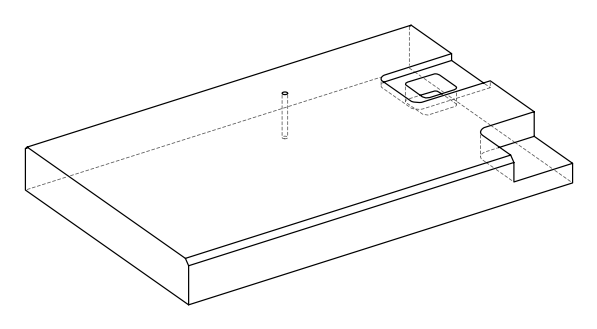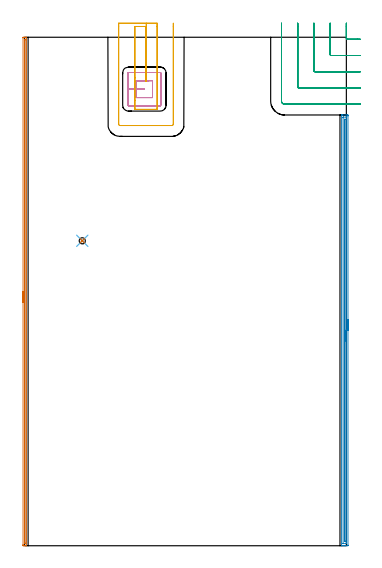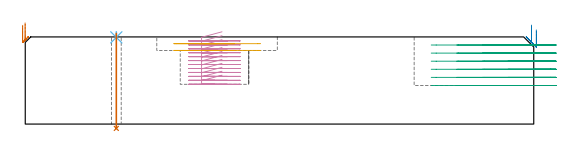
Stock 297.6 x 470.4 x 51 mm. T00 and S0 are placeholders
(PLAN: 7 operations, 5 tool changes, 32.3 min)
(1 AREA_MILL | FG_CHAMFER_SURFACE | UGT0205_001 | 7.67 min | 2408 mm3)
(2 AREA_MILL_1 | FG_CHAMFER_SURFACE_1 | UGT0205_001 | 9.71 min | 7000 mm3)
(3 MILL_CORNER_NOTCH_RECTANGULAR | CORNER_NOTCH_RECTANGULAR | UGT0201_136 | Follow Part, ap 5, ae 75% | 5.95 min | 141885 mm3)
(4 MILL_RECTANGULAR_POCKET | POCKET_RECTANGULAR_STRAIGHT | NXT0201_013 | Follow Part, ap 2.5, ae 75% | 6.18 min | 44560 mm3)
(5 MILL_SLOT | SLOT_PARTIAL_RECTANGULAR | UGT0201_136 | Follow Part, ap 5, ae 75% | 2.51 min | 37925 mm3)
(6 SPOT_DRILL | STEP1HOLE | NXT0321_9005460120000 | 0.03 min | 1 mm3)
(7 DRILL_THROUGH_HOLE_INTO_CENTER | STEP1HOLE | NXT0301_028 | 0.22 min | 1275 mm3)
(TOOL UGT0205_001 | Chamfer Mill 20 x 3 x 45 deg. | D20 FL50 Z2)
(TOOL UGT0201_136 | Carbide End Mill 20.0 | D20 FL30 Z4)
(TOOL NXT0201_013 | ENDMILL 10mm | D10 FL30 Z4)
(TOOL NXT0321_9005460120000 | NC Spot Drill, 142deg, 12mm, Carbide, Uncoated | D12 PA142 FL30 Z2)
(TOOL NXT0301_028 | Carbide Drill 5.7mm [860.1-0570-046A1-MM 2214] | D5.7 PA140 FL70 Z2)
(OP 1 AREA_MILL)
G17 G21 G94 G90
T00 M6
G54
G17 G0 G90 X-1.5 Y225.2 S1061 M3
G43 Z61. H0
Z57.8
G94 G1 Y225.238 Z56.928 F250.
Y225.352 Z56.064
Y225.541 Z55.212
Y225.803 Z54.38
Y226.137 Z53.574
Y226.54 Z52.8
Y227.008 Z52.064
Y227.54 Z51.372
Y228.129 Z50.729
Y228.772 Z50.14
Y229.464 Z49.609
Y230.2 Z49.14
Y230.974 Z48.737
Y231.78 Z48.403
Y232.612 Z48.141
Y233.464 Z47.952
Y234.328 Z47.838
Y235.2 Z47.8
Y469.778
X-1.498 Y470.078
X-1.493 Y470.39 Z47.802
X-1.205 Y470.4 Z48.089
X-0.676 Z48.62
X-0.335 Z48.961
X0.194 Z49.49
X0.535 Z49.83
X1.217 Z50.517
X1.469 Z50.769
X1.586 Y470.398 Z50.878
X1.697 Y470.39 Z50.988
X1.7 Y470.225 Z51.
Y0.175
X1.697 Y0.01 Z50.988
X1.586 Y0.002 Z50.878
X1.469 Y0. Z50.769
X1.217 Z50.517
X0.535 Z49.83
X-0.676 Z48.621
X-1.075 Z48.22
X-1.205 Y0.002 Z48.089
X-1.493 Y0.01 Z47.802
X-1.498 Y0.322 Z47.8
X-1.5 Y0.622
Y0.924
Y235.2
X-0.086 Z49.214
X-0.085 Y467.734 Z49.215
X-0.083 Y467.991 Z49.217
X-0.079 Y468.37 Z49.221
X-0.074 Y468.391 Z49.226
X-0.058 Y468.393 Z49.242
X-0.008 Y468.397 Z49.292
X0.138 Y468.398 Z49.438
X0.255 Y468.392 Z49.555
X0.278 Y468.39 Z49.578
X0.28 Y468.349 Z49.58
X0.284 Y468.249 Z49.584
X0.285 Y467.991 Z49.585
X0.286 Y467.735 Z49.586
X0.285 Y2.666 Z49.585
X0.284 Y2.409 Z49.584
X0.283 Y2.257 Z49.583
X0.279 Y2.024 Z49.579
X0.057 Y2.007 Z49.357
X-0.055 Y2.008 Z49.245
X-0.078 Y2.01 Z49.222
X-0.08 Y2.051 Z49.22
X-0.084 Y2.151 Z49.216
X-0.085 Y2.409 Z49.215
X-0.086 Y2.791 Z49.214
Y235.2
Y236.072 Z49.252
Y236.936 Z49.366
Y237.788 Z49.555
Y238.62 Z49.817
Y239.426 Z50.151
Y240.2 Z50.554
Y240.936 Z51.023
Y241.628 Z51.554
Y242.271 Z52.143
Y242.86 Z52.786
Y243.392 Z53.479
Y243.86 Z54.214
Y244.263 Z54.988
Y244.597 Z55.794
Y244.859 Z56.626
Y245.048 Z57.478
Y245.162 Z58.343
Y245.2 Z59.214
G0 Z61.
M5
M2
(OP 2 AREA_MILL_1)
G17 G21 G94 G90
T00 M6
G54
G17 G0 G90 X299.1 Y209.25 S1061 M3
G43 Z61. H0
Z55.1
G94 G1 Y209.212 Z54.228 F250.
Y209.098 Z53.364
Y208.909 Z52.512
Y208.647 Z51.68
Y208.313 Z50.874
Y207.91 Z50.1
Y207.441 Z49.364
Y206.91 Z48.672
Y206.321 Z48.029
Y205.678 Z47.44
Y204.986 Z46.908
Y204.25 Z46.44
Y203.476 Z46.037
Y202.67 Z45.703
Y201.838 Z45.441
Y200.986 Z45.252
Y200.122 Z45.138
Y199.25 Z45.1
Y0.61
X299.098 Y0.273
X299.093 Y0.01 Z45.104
X298.769 Y0. Z45.427
X297.023 Z47.172
X295.597 Z48.6
X294.404 Z49.79
X293.443 Z50.757
X293.321 Z50.871
X293.306 Z50.886
X293.203 Y0.01 Z50.988
X293.2 Y0.163 Z51.
Y398.337
X293.202 Y398.49 Z50.988
X293.32 Y398.498 Z50.872
X293.443 Y398.5 Z50.757
X293.765 Z50.434
X294.404 Z49.79
X296.47 Z47.728
X297.896 Z46.3
X298.492 Z45.704
X298.769 Y398.497 Z45.428
X299.093 Y398.49 Z45.104
X299.098 Y398.227 Z45.1
X299.1 Y397.89
Y397.551
Y199.25
X297.686 Z46.514
X297.685 Y2.61 Z46.515
X297.684 Y2.395 Z46.516
X297.68 Y2.057 Z46.52
X297.679 Y2.019 Z46.521
X297.671 Y2.01 Z46.529
X297.641 Y2.007 Z46.559
X297.538 Y2.002 Z46.662
X297.409 Y2. Z46.791
X294.79 Z49.41
X294.657 Y2.003 Z49.543
X294.629 Y2.006 Z49.571
X294.622 Y2.01 Z49.578
X294.619 Y2.017 Z49.581
X294.616 Y2.049 Z49.584
X294.615 Y2.18 Z49.585
Y395.889
X294.616 Y396.105 Z49.584
X294.62 Y396.443 Z49.58
X294.621 Y396.478 Z49.579
X294.66 Y396.49 Z49.54
X294.762 Y396.495 Z49.438
X294.892 Y396.499 Z49.308
X297.51 Y396.5 Z46.69
X297.643 Y396.497 Z46.557
X297.671 Y396.494 Z46.529
X297.679 Y396.49 Z46.521
X297.681 Y396.483 Z46.519
X297.684 Y396.451 Z46.516
X297.685 Y396.32 Z46.515
X297.686 Y199.25 Z46.514
X296.272 Z47.928
X296.271 Y4.949 Z47.929
X296.269 Y4.181 Z47.931
X296.267 Y4.061 Z47.933
X296.265 Y4.023 Z47.935
X296.237 Y4.01 Z47.963
X296.15 Y4.004 Z48.05
X296.091 Y4.003 Z48.109
X296.045 Y4.007 Z48.155
X296.036 Y4.01 Z48.164
X296.033 Y4.023 Z48.167
X296.031 Y4.057 Z48.169
X296.029 Y4.181 Z48.171
Y4.305
Y393.551
X296.031 Y394.319 Z48.169
X296.033 Y394.439 Z48.167
X296.035 Y394.477 Z48.165
X296.063 Y394.49 Z48.137
X296.15 Y394.496 Z48.05
X296.209 Y394.497 Z47.991
X296.255 Y394.493 Z47.945
X296.264 Y394.49 Z47.936
X296.267 Y394.477 Z47.933
X296.269 Y394.443 Z47.931
X296.271 Y394.319 Z47.929
X296.272 Y394.195 Z47.928
Y199.25
Y198.378 Z47.967
Y197.513 Z48.08
Y196.662 Z48.269
Y195.83 Z48.532
Y195.024 Z48.865
Y194.25 Z49.268
Y193.514 Z49.737
Y192.822 Z50.268
Y192.179 Z50.857
Y191.59 Z51.501
Y191.058 Z52.193
Y190.59 Z52.928
Y190.187 Z53.702
Y189.853 Z54.508
Y189.591 Z55.34
Y189.402 Z56.192
Y189.288 Z57.057
Y189.25 Z57.928
G0 Z61.
M5
M2
(OP 3 MILL_CORNER_NOTCH_RECTANGULAR)
G17 G21 G94 G90
T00 M6
G54
G17 G0 G90 X297.6 Y483.4 S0 M3
G43 Z61. H0
Z46.267
G94 G1 Y480.4 F250.
Y469.494 F500.
G3 X298.594 Y468.5 R1.
G1 X307.6
X310.6 F250.
G0 Z61.
X282.6 Y483.4
Z46.267
G1 Y480.4
Y454.494 F500.
G3 X283.594 Y453.5 R1.
G1 X307.6
X310.6 F250.
G0 Z61.
X267.6 Y483.4
Z46.267
G1 Y480.4
Y439.495 F500.
G3 X268.595 Y438.5 R1.
G1 X307.6
X310.6 F250.
G0 Z61.
X252.6 Y483.4
Z46.267
G1 Y480.4
Y424.495 F500.
G3 X253.595 Y423.5 R1.
G1 X307.6
X310.6 F250.
G0 Z61.
X237.6 Y483.4
Z46.267
G1 Y480.4
Y411.4 F500.
G3 X240.5 Y408.5 R2.9
G1 X307.6
X310.6 F250.
G0 Z61.
X297.6 Y483.4
Z41.533
G1 Y480.4
Y469.494 F500.
G3 X298.594 Y468.5 R1.
G1 X307.6
X310.6 F250.
G0 Z61.
X282.6 Y483.4
Z41.533
G1 Y480.4
Y454.494 F500.
G3 X283.594 Y453.5 R1.
G1 X307.6
X310.6 F250.
G0 Z61.
X267.6 Y483.4
Z41.533
G1 Y480.4
Y439.495 F500.
G3 X268.595 Y438.5 R1.
G1 X307.6
X310.6 F250.
G0 Z61.
X252.6 Y483.4
Z41.533
G1 Y480.4
Y424.495 F500.
G3 X253.595 Y423.5 R1.
G1 X307.6
X310.6 F250.
G0 Z61.
X237.6 Y483.4
Z41.533
G1 Y480.4
Y411.4 F500.
G3 X240.5 Y408.5 R2.9
G1 X307.6
X310.6 F250.
G0 Z61.
X297.6 Y483.4
Z36.8
G1 Y480.4
Y469.494 F500.
G3 X298.594 Y468.5 R1.
G1 X307.6
X310.6 F250.
G0 Z61.
X282.6 Y483.4
Z36.8
G1 Y480.4
Y454.494 F500.
G3 X283.594 Y453.5 R1.
G1 X307.6
X310.6 F250.
G0 Z61.
X267.6 Y483.4
Z36.8
G1 Y480.4
Y439.495 F500.
G3 X268.595 Y438.5 R1.
G1 X307.6
X310.6 F250.
G0 Z61.
X252.6 Y483.4
Z36.8
G1 Y480.4
Y424.495 F500.
G3 X253.595 Y423.5 R1.
G1 X307.6
X310.6 F250.
G0 Z61.
X237.6 Y483.4
Z36.8
G1 Y480.4
Y411.4 F500.
G3 X240.5 Y408.5 R2.9
G1 X307.6
X310.6 F250.
G0 Z61.
X297.6 Y483.4
Z32.067
G1 Y480.4
Y469.494 F500.
G3 X298.594 Y468.5 R1.
G1 X307.6
X310.6 F250.
G0 Z61.
X282.6 Y483.4
Z32.067
G1 Y480.4
Y454.494 F500.
G3 X283.594 Y453.5 R1.
G1 X307.6
X310.6 F250.
G0 Z61.
X267.6 Y483.4
Z32.067
G1 Y480.4
Y439.495 F500.
G3 X268.595 Y438.5 R1.
G1 X307.6
X310.6 F250.
G0 Z61.
X252.6 Y483.4
Z32.067
G1 Y480.4
Y424.495 F500.
G3 X253.595 Y423.5 R1.
G1 X307.6
X310.6 F250.
G0 Z61.
X237.6 Y483.4
Z32.067
G1 Y480.4
Y411.4 F500.
G3 X240.5 Y408.5 R2.9
G1 X307.6
X310.6 F250.
G0 Z61.
X297.6 Y483.4
Z27.333
G1 Y480.4
Y469.494 F500.
G3 X298.594 Y468.5 R1.
G1 X307.6
X310.6 F250.
G0 Z61.
X282.6 Y483.4
Z27.333
G1 Y480.4
Y454.494 F500.
G3 X283.594 Y453.5 R1.
G1 X307.6
X310.6 F250.
G0 Z61.
X267.6 Y483.4
Z27.333
G1 Y480.4
Y439.495 F500.
G3 X268.595 Y438.5 R1.
G1 X307.6
X310.6 F250.
G0 Z61.
X252.6 Y483.4
Z27.333
G1 Y480.4
Y424.495 F500.
G3 X253.595 Y423.5 R1.
G1 X307.6
X310.6 F250.
G0 Z61.
X237.6 Y483.4
Z27.333
G1 Y480.4
Y411.4 F500.
G3 X240.5 Y408.5 R2.9
G1 X307.6
X310.6 F250.
G0 Z61.
X297.6 Y483.4
Z22.6
G1 Y480.4
Y469.494 F500.
G3 X298.594 Y468.5 R1.
G1 X307.6
X310.6 F250.
G0 Z61.
X282.6 Y483.4
Z22.6
G1 Y480.4
Y454.494 F500.
G3 X283.594 Y453.5 R1.
G1 X307.6
X310.6 F250.
G0 Z61.
X267.6 Y483.4
Z22.6
G1 Y480.4
Y439.495 F500.
G3 X268.595 Y438.5 R1.
G1 X307.6
X310.6 F250.
G0 Z61.
X252.6 Y483.4
Z22.6
G1 Y480.4
Y424.495 F500.
G3 X253.595 Y423.5 R1.
G1 X307.6
X310.6 F250.
G0 Z61.
X237.6 Y483.4
Z22.6
G1 Y480.4
Y411.4 F500.
G3 X240.5 Y408.5 R2.9
G1 X307.6
X310.6 F250.
G0 Z61.
M5
M2
(OP 4 MILL_RECTANGULAR_POCKET)
G17 G21 G94 G90
T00 M6
G54
G17 G0 G90 X115.161 Y430.3 S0 M3
G43 Z61. H0
Z54.
G94 G1 X103.2 Z50.795 F250.
Y422.45 Z48.692
X110.7
Y422.1 F500.
X110.8
Y422.8
X110.7
Y422.45
X103.2
Y414.6
X118.3
Y430.3
X103.2
Y422.45
X95.7
Y407.4
G3 X96. Y407.1 R0.3
G1 X125.5
G3 X125.8 Y407.4 R0.3
G1 Y437.5
G3 X125.5 Y437.8 R0.3
G1 X96.
G3 X95.7 Y437.5 R0.3
G1 Y422.45
Y421.45
G0 X115.161 Y430.3 Z51.692
G1 X103.2 Z48.487 F250.
Y422.45 Z46.383
X110.7
Y422.1 F500.
X110.8
Y422.8
X110.7
Y422.45
X103.2
Y414.6
X118.3
Y430.3
X103.2
Y422.45
X95.7
Y407.4
G3 X96. Y407.1 R0.3
G1 X125.5
G3 X125.8 Y407.4 R0.3
G1 Y437.5
G3 X125.5 Y437.8 R0.3
G1 X96.
G3 X95.7 Y437.5 R0.3
G1 Y422.45
Y421.45
G0 X115.161 Y430.3 Z49.383
G1 X103.2 Z46.178 F250.
Y422.45 Z44.075
X110.7
Y422.1 F500.
X110.8
Y422.8
X110.7
Y422.45
X103.2
Y414.6
X118.3
Y430.3
X103.2
Y422.45
X95.7
Y407.4
G3 X96. Y407.1 R0.3
G1 X125.5
G3 X125.8 Y407.4 R0.3
G1 Y437.5
G3 X125.5 Y437.8 R0.3
G1 X96.
G3 X95.7 Y437.5 R0.3
G1 Y422.45
Y421.45
G0 X115.161 Y430.3 Z47.075
G1 X103.2 Z43.87 F250.
Y422.45 Z41.767
X110.7
Y422.1 F500.
X110.8
Y422.8
X110.7
Y422.45
X103.2
Y414.6
X118.3
Y430.3
X103.2
Y422.45
X95.7
Y407.4
G3 X96. Y407.1 R0.3
G1 X125.5
G3 X125.8 Y407.4 R0.3
G1 Y437.5
G3 X125.5 Y437.8 R0.3
G1 X96.
G3 X95.7 Y437.5 R0.3
G1 Y422.45
Y421.45
G0 X115.161 Y430.3 Z44.767
G1 X103.2 Z41.562 F250.
Y422.45 Z39.458
X110.7
Y422.1 F500.
X110.8
Y422.8
X110.7
Y422.45
X103.2
Y414.6
X118.3
Y430.3
X103.2
Y422.45
X95.7
Y407.4
G3 X96. Y407.1 R0.3
G1 X125.5
G3 X125.8 Y407.4 R0.3
G1 Y437.5
G3 X125.5 Y437.8 R0.3
G1 X96.
G3 X95.7 Y437.5 R0.3
G1 Y422.45
Y421.45
G0 X115.161 Y430.3 Z42.458
G1 X103.2 Z39.253 F250.
Y422.45 Z37.15
X110.7
Y422.1 F500.
X110.8
Y422.8
X110.7
Y422.45
X103.2
Y414.6
X118.3
Y430.3
X103.2
Y422.45
X95.7
Y407.4
G3 X96. Y407.1 R0.3
G1 X125.5
G3 X125.8 Y407.4 R0.3
G1 Y437.5
G3 X125.5 Y437.8 R0.3
G1 X96.
G3 X95.7 Y437.5 R0.3
G1 Y422.45
Y421.45
G0 X115.161 Y430.3 Z40.15
G1 X103.2 Z36.945 F250.
Y422.45 Z34.842
X110.7
Y422.1 F500.
X110.8
Y422.8
X110.7
Y422.45
X103.2
Y414.6
X118.3
Y430.3
X103.2
Y422.45
X95.7
Y407.4
G3 X96. Y407.1 R0.3
G1 X125.5
G3 X125.8 Y407.4 R0.3
G1 Y437.5
G3 X125.5 Y437.8 R0.3
G1 X96.
G3 X95.7 Y437.5 R0.3
G1 Y422.45
Y421.45
G0 X115.161 Y430.3 Z37.842
G1 X103.2 Z34.637 F250.
Y422.45 Z32.533
X110.7
Y422.1 F500.
X110.8
Y422.8
X110.7
Y422.45
X103.2
Y414.6
X118.3
Y430.3
X103.2
Y422.45
X95.7
Y407.4
G3 X96. Y407.1 R0.3
G1 X125.5
G3 X125.8 Y407.4 R0.3
G1 Y437.5
G3 X125.5 Y437.8 R0.3
G1 X96.
G3 X95.7 Y437.5 R0.3
G1 Y422.45
Y421.45
G0 X115.161 Y430.3 Z35.533
G1 X103.2 Z32.328 F250.
Y422.45 Z30.225
X110.7
Y422.1 F500.
X110.8
Y422.8
X110.7
Y422.45
X103.2
Y414.6
X118.3
Y430.3
X103.2
Y422.45
X95.7
Y407.4
G3 X96. Y407.1 R0.3
G1 X125.5
G3 X125.8 Y407.4 R0.3
G1 Y437.5
G3 X125.5 Y437.8 R0.3
G1 X96.
G3 X95.7 Y437.5 R0.3
G1 Y422.45
Y421.45
G0 X115.161 Y430.3 Z33.225
G1 X103.2 Z30.02 F250.
Y422.45 Z27.917
X110.7
Y422.1 F500.
X110.8
Y422.8
X110.7
Y422.45
X103.2
Y414.6
X118.3
Y430.3
X103.2
Y422.45
X95.7
Y407.4
G3 X96. Y407.1 R0.3
G1 X125.5
G3 X125.8 Y407.4 R0.3
G1 Y437.5
G3 X125.5 Y437.8 R0.3
G1 X96.
G3 X95.7 Y437.5 R0.3
G1 Y422.45
Y421.45
G0 X115.161 Y430.3 Z30.917
G1 X103.2 Z27.712 F250.
Y422.45 Z25.608
X110.7
Y422.1 F500.
X110.8
Y422.8
X110.7
Y422.45
X103.2
Y414.6
X118.3
Y430.3
X103.2
Y422.45
X95.7
Y407.4
G3 X96. Y407.1 R0.3
G1 X125.5
G3 X125.8 Y407.4 R0.3
G1 Y437.5
G3 X125.5 Y437.8 R0.3
G1 X96.
G3 X95.7 Y437.5 R0.3
G1 Y422.45
Y421.45
G0 X115.161 Y430.3 Z28.608
G1 X103.2 Z25.403 F250.
Y422.45 Z23.3
X110.7
Y422.1 F500.
X110.8
Y422.8
X110.7
Y422.45
X103.2
Y414.6
X118.3
Y430.3
X103.2
Y422.45
X95.7
Y407.4
G3 X96. Y407.1 R0.3
G1 X125.5
G3 X125.8 Y407.4 R0.3
G1 Y437.5
G3 X125.5 Y437.8 R0.3
G1 X96.
G3 X95.7 Y437.5 R0.3
G1 Y422.45
Y421.45
G0 Z61.
M5
M2
(OP 5 MILL_SLOT)
G17 G21 G94 G90
T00 M6
G54
G17 G0 G90 X112.5 Y483.4 S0 M3
G43 Z61. H0
Z47.05
G94 G1 Y480.4 F250.
Y432.8 F500.
Y429.8 F250.
X112.
Y432.8
Y480.4 F500.
X102.
Y432.8
Y429.8 F250.
Y415.1 F500.
Y412.1 F250.
Y403.7 F500.
X122.5
Y480.4
Y483.4 F250.
X87.
Y480.4
Y390.1 F500.
G3 X88.4 Y388.7 R1.4
G1 X136.1
G3 X137.5 Y390.1 R1.4
G1 Y480.4
Y483.4 F250.
G0 X112.5 Z43.1
G1 Y480.4
Y432.8 F500.
Y429.8 F250.
X112.
Y432.8
Y480.4 F500.
X102.
Y432.8
Y429.8 F250.
Y415.1 F500.
Y412.1 F250.
Y403.7 F500.
X122.5
Y480.4
Y483.4 F250.
X87.
Y480.4
Y390.1 F500.
G3 X88.4 Y388.7 R1.4
G1 X136.1
G3 X137.5 Y390.1 R1.4
G1 Y480.4
Y483.4 F250.
G0 Z61.
M5
M2
(OP 6 SPOT_DRILL)
G17 G21 G94 G90
T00 M6
G54
G17 G0 G90 X53.3 Y282.1 S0 M3
G43 Z61. H0
G94 G81 G98 Z50.75 F250. R54.
G80
M5
M2
(OP 7 DRILL_THROUGH_HOLE_INTO_CENTER)
G17 G21 G94 G90
T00 M6
G54
G17 G0 G90 X53.3 Y282.1 S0 M3
G43 Z61. H1
G94 G73 G98 Z-2.537 F250. Q5.354 R53.
G80
M5
M2
